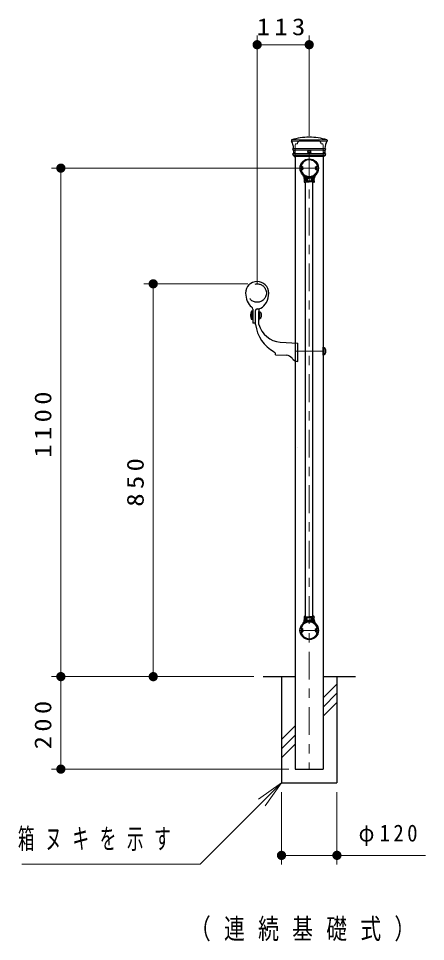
# Model space of a CAD drawing. Units: millimetres on the paper, scale 1:20. Extents: x -365 to 0, y 0 to 257.
# Drawn here: x -115.7 to -71.6, y 61.4 to 161.3 of the extents above; entities that cross this region are included whole.
import ezdxf

# ---------------------------------------------------------------- set-up
doc = ezdxf.new("R2010")
doc.units = ezdxf.units.MM
doc.linetypes.add('USER1', pattern=[4.5, 2.5, -2])
doc.linetypes.add('USER2', pattern=[6, 3, -1, 1, -1])
doc.layers.add('LY_1', color=7, linetype='Continuous', lineweight=25)
doc.styles.add('ＭＳ ゴシック', font='')
doc.styles.get('ＭＳ ゴシック').set_extended_font_data('MS Gothic')

# ---------------------------------------------------------------- blocks, each defined once
blk = doc.blocks.new('filled_dot')
at = {"color": 0, "linetype": 'Continuous', "lineweight": -2, "const_width": 1.25}
blk.add_lwpolyline([(-0.625, 0, 1), (0.625, 0, 1)], format="xyb", close=True, dxfattribs=at)

msp = doc.modelspace()

# ---------------------------------------------------------------- linework, layer by layer
at = {"layer": 'LY_1', "lineweight": 13}
for p, q in [((-89.875, 132.571), (-89.875, 159.434)), ((-84.237, 148.584), (-84.237, 159.434)), ((-89.875, 158.434), (-84.237, 158.434)), ((-85.237, 145.084), (-112.125, 145.084)), ((-111.125, 90.084), (-111.125, 145.084)), ((-90.875, 132.571), (-102.125, 132.571)), ((-101.125, 90.084), (-101.125, 132.571)), ((-90.6, 129.171), (-90.59, 129.171)), ((-90.59, 129.046), (-90.59, 129.296)), ((-90.5, 128.725), (-90.5, 129.618)), ((-90.237, 90.084), (-112.125, 90.084)), ((-111.125, 80.084), (-111.125, 90.084)), ((-82.725, 87.783), (-81.237, 89.271)), ((-82.725, 86.793), (-81.237, 88.281)), ((-82.725, 85.803), (-81.237, 87.291)), ((-87.237, 83.271), (-85.75, 84.758)), ((-87.237, 82.281), (-85.75, 83.768)), ((-87.237, 81.291), (-85.75, 82.778)), ((-86.452, 80.084), (-112.125, 80.084)), ((-89.712, 76.816), (-87.237, 78.584)), ((-87.237, 78.584), (-89.358, 76.463)), ((-87.237, 78.584), (-89.005, 76.109)), ((-87.237, 77.584), (-87.237, 69.755)), ((-81.237, 77.584), (-81.237, 69.755)), ((-71.643, 70.755), (-87.237, 70.755))]:
    msp.add_line(p, q, dxfattribs=at)
at = {"layer": 'LY_1', "color": 4}
for p, q in [((-86.162, 148.116), (-86.162, 148.016)), ((-82.312, 148.116), (-82.312, 148.016)), ((-85.962, 147.209), (-85.937, 147.223)), ((-85.962, 147.059), (-85.937, 147.045)), ((-85.937, 147.045), (-85.937, 146.673)), ((-82.512, 147.209), (-82.537, 147.223)), ((-82.512, 147.059), (-82.537, 147.045)), ((-82.537, 147.045), (-82.537, 146.673)), ((-85.962, 146.659), (-85.937, 146.673)), ((-85.962, 146.509), (-85.962, 146.456)), ((-85.75, 146.334), (-85.75, 80.084)), ((-82.725, 146.334), (-82.725, 80.084)), ((-82.512, 146.659), (-82.537, 146.673)), ((-82.512, 146.509), (-82.512, 146.456)), ((-84.959, 145.13), (-84.894, 145.168)), ((-84.959, 145.04), (-84.894, 145.003)), ((-83.515, 145.13), (-83.58, 145.168)), ((-83.515, 145.04), (-83.58, 145.003)), ((-84.961, 95.13), (-84.896, 95.168)), ((-84.961, 95.04), (-84.896, 95.003)), ((-83.517, 95.13), (-83.582, 95.168)), ((-83.517, 95.04), (-83.582, 95.003))]:
    msp.add_line(p, q, dxfattribs=at)
at = {"layer": 'LY_1', "color": 120, "lineweight": 13}
for p, q in [((-86.094, 148.134), (-84.237, 148.134)), ((-86.094, 148.009), (-84.237, 148.009)), ((-82.38, 148.134), (-84.237, 148.134)), ((-82.38, 148.009), (-84.237, 148.009)), ((-82.537, 147.223), (-85.937, 147.223)), ((-82.537, 147.045), (-85.937, 147.045)), ((-82.537, 146.673), (-85.937, 146.673)), ((-84.237, 146.434), (-85.913, 146.434)), ((-84.237, 146.434), (-82.561, 146.434))]:
    msp.add_line(p, q, dxfattribs=at)
at = {"layer": 'LY_1', "color": 4, "linetype": 'USER1', "lineweight": 13}
for p, q in [((-85.162, 148.067), (-84.237, 148.067)), ((-83.312, 148.067), (-84.237, 148.067)), ((-85.937, 147.021), (-85.837, 146.959)), ((-85.837, 146.959), (-85.762, 146.959)), ((-85.725, 147.717), (-85.762, 147.517)), ((-85.762, 147.517), (-85.762, 146.349)), ((-85.725, 147.717), (-85.559, 147.717)), ((-82.915, 147.717), (-82.75, 147.717)), ((-82.75, 147.717), (-82.712, 147.517)), ((-82.712, 147.517), (-82.712, 146.349)), ((-82.637, 146.959), (-82.712, 146.959)), ((-82.537, 147.021), (-82.637, 146.959)), ((-85.937, 146.696), (-85.837, 146.759)), ((-85.837, 146.759), (-85.762, 146.759)), ((-85.762, 146.349), (-85.777, 146.334)), ((-82.637, 146.759), (-82.712, 146.759)), ((-82.712, 146.349), (-82.697, 146.334)), ((-82.537, 146.696), (-82.637, 146.759))]:
    msp.add_line(p, q, dxfattribs=at)
at = {"layer": 'LY_1', "color": 4, "lineweight": 13}
for p, q in [((-85.962, 147.209), (-82.512, 147.209)), ((-82.512, 147.209), (-85.962, 147.209)), ((-82.512, 147.059), (-85.962, 147.059)), ((-82.512, 146.659), (-85.962, 146.659)), ((-85.962, 146.509), (-82.512, 146.509)), ((-82.512, 146.509), (-85.962, 146.509)), ((-82.635, 146.334), (-85.84, 146.334))]:
    msp.add_line(p, q, dxfattribs=at)
at = {"layer": 'LY_1', "linetype": 'USER2', "lineweight": 13}
for p, q in [((-84.237, 146.784), (-84.237, 80.084)), ((-85.237, 145.084), (-83.237, 145.084)), ((-85.737, 125.284), (-82.437, 125.284)), ((-85.237, 95.084), (-83.237, 95.084))]:
    msp.add_line(p, q, dxfattribs=at)
at = {"layer": 'LY_1', "color": 190}
for p, q in [((-84.876, 144.29), (-84.886, 144.264)), ((-83.767, 144.084), (-84.707, 144.084)), ((-84.662, 144.009), (-84.25, 144.009)), ((-84.555, 143.899), (-84.638, 143.899)), ((-84.612, 143.974), (-84.612, 143.924)), ((-84.5, 143.984), (-84.602, 143.984)), ((-84.545, 143.914), (-84.602, 143.914)), ((-84.53, 143.874), (-84.53, 143.724)), ((-84.52, 143.889), (-84.52, 143.709)), ((-84.45, 143.934), (-84.45, 143.684)), ((-84.25, 144.009), (-84.237, 144.021)), ((-84.225, 144.009), (-84.237, 144.021)), ((-83.812, 144.009), (-84.225, 144.009)), ((-84.025, 143.934), (-84.025, 143.684)), ((-83.975, 143.984), (-83.872, 143.984)), ((-83.955, 143.889), (-83.955, 143.709)), ((-83.945, 143.874), (-83.945, 143.724)), ((-83.93, 143.914), (-83.872, 143.914)), ((-83.92, 143.899), (-83.836, 143.899)), ((-83.862, 143.974), (-83.862, 143.924)), ((-83.599, 144.29), (-83.588, 144.264)), ((-84.52, 143.709), (-84.737, 143.709)), ((-84.737, 143.559), (-84.675, 143.559)), ((-84.711, 143.709), (-84.735, 143.709)), ((-84.65, 143.609), (-84.65, 143.584)), ((-84.65, 143.609), (-84.237, 143.609)), ((-84.545, 143.709), (-84.568, 143.709)), ((-84.25, 143.684), (-84.45, 143.684)), ((-84.25, 143.684), (-84.237, 143.671)), ((-84.225, 143.684), (-84.237, 143.671)), ((-83.825, 143.609), (-84.237, 143.609)), ((-84.025, 143.684), (-84.225, 143.684)), ((-83.955, 143.709), (-83.737, 143.709)), ((-83.93, 143.709), (-83.906, 143.709)), ((-83.825, 143.609), (-83.825, 143.584)), ((-83.737, 143.559), (-83.8, 143.559)), ((-83.763, 143.709), (-83.74, 143.709)), ((-84.878, 95.878), (-84.888, 95.904)), ((-84.739, 96.609), (-84.677, 96.609)), ((-84.522, 96.459), (-84.739, 96.459)), ((-84.713, 96.459), (-84.737, 96.459)), ((-83.769, 96.084), (-84.709, 96.084)), ((-84.664, 96.159), (-84.252, 96.159)), ((-84.652, 96.559), (-84.652, 96.584)), ((-84.652, 96.559), (-84.239, 96.559)), ((-84.557, 96.269), (-84.64, 96.269)), ((-84.614, 96.194), (-84.614, 96.244)), ((-84.547, 96.254), (-84.604, 96.254)), ((-84.502, 96.184), (-84.604, 96.184)), ((-84.547, 96.459), (-84.57, 96.459)), ((-84.532, 96.294), (-84.532, 96.444)), ((-84.522, 96.279), (-84.522, 96.459)), ((-84.452, 96.234), (-84.452, 96.484)), ((-84.252, 96.484), (-84.452, 96.484)), ((-84.252, 96.484), (-84.239, 96.496)), ((-84.252, 96.159), (-84.239, 96.146)), ((-83.827, 96.559), (-84.239, 96.559)), ((-84.227, 96.484), (-84.239, 96.496)), ((-84.227, 96.159), (-84.239, 96.146)), ((-84.027, 96.484), (-84.227, 96.484)), ((-83.814, 96.159), (-84.227, 96.159)), ((-84.027, 96.234), (-84.027, 96.484)), ((-83.977, 96.184), (-83.874, 96.184)), ((-83.957, 96.459), (-83.739, 96.459)), ((-83.957, 96.279), (-83.957, 96.459)), ((-83.947, 96.294), (-83.947, 96.444)), ((-83.932, 96.459), (-83.908, 96.459)), ((-83.932, 96.254), (-83.874, 96.254)), ((-83.922, 96.269), (-83.838, 96.269)), ((-83.864, 96.194), (-83.864, 96.244)), ((-83.827, 96.559), (-83.827, 96.584)), ((-83.739, 96.609), (-83.802, 96.609)), ((-83.765, 96.459), (-83.741, 96.459)), ((-83.6, 95.878), (-83.59, 95.904))]:
    msp.add_line(p, q, dxfattribs=at)
at = {"layer": 'LY_1', "color": 190, "linetype": 'USER1', "lineweight": 13}
for p, q in [((-84.4, 144.009), (-84.35, 144.059)), ((-84.35, 144.059), (-84.35, 144.084)), ((-84.125, 144.084), (-84.125, 144.059)), ((-84.075, 144.009), (-84.125, 144.059)), ((-84.4, 143.684), (-84.4, 143.609)), ((-84.075, 143.684), (-84.075, 143.609)), ((-84.402, 96.484), (-84.402, 96.559)), ((-84.402, 96.159), (-84.352, 96.109)), ((-84.352, 96.109), (-84.352, 96.084)), ((-84.077, 96.159), (-84.127, 96.109)), ((-84.127, 96.084), (-84.127, 96.109)), ((-84.077, 96.484), (-84.077, 96.559))]:
    msp.add_line(p, q, dxfattribs=at)
at = {"layer": 'LY_1', "color": 70}
for p, q in [((-84.639, 96.559), (-84.639, 143.609)), ((-83.839, 96.559), (-83.839, 143.609))]:
    msp.add_line(p, q, dxfattribs=at)
at = {"layer": 'LY_1'}
for p, q in [((-90.35, 129.825), (-90.35, 128.371)), ((-89.7, 129.876), (-89.7, 128.643)), ((-90.35, 129.621), (-90.5, 129.618)), ((-90.35, 128.721), (-90.35, 129.621)), ((-90.05, 128.171), (-90.05, 129.684)), ((-89.7, 128.171), (-89.7, 129.596)), ((-89.7, 129.596), (-89.62, 129.596)), ((-89.62, 129.596), (-89.62, 128.746)), ((-89.62, 128.821), (-89.62, 129.521)), ((-89.6, 129.521), (-89.62, 129.521)), ((-89.6, 128.821), (-89.62, 128.821)), ((-89.4, 129.021), (-89.4, 129.321)), ((-90.35, 128.721), (-90.5, 128.725)), ((-90.1, 128.321), (-90.3, 128.321)), ((-89.62, 128.746), (-89.7, 128.746)), ((-87.391, 126.245), (-85.463, 126.171)), ((-85.463, 124.171), (-85.463, 126.171)), ((-87.893, 124.901), (-87.893, 124.944)), ((-87.893, 124.901), (-86.697, 124.855)), ((-82.737, 124.859), (-82.737, 125.709)), ((-82.737, 125.709), (-82.657, 125.709)), ((-82.657, 124.859), (-82.737, 124.859)), ((-82.657, 125.709), (-82.657, 124.859)), ((-82.657, 125.669), (-82.657, 124.899)), ((-82.657, 124.934), (-82.657, 125.634)), ((-82.637, 125.634), (-82.657, 125.634)), ((-82.637, 124.934), (-82.657, 124.934)), ((-82.437, 125.134), (-82.437, 125.434)), ((-85.467, 124.171), (-85.463, 124.171)), ((-85.467, 114.821), (-85.463, 114.821)), ((-89.237, 90.084), (-85.75, 90.084)), ((-87.237, 90.084), (-87.237, 78.584)), ((-82.725, 90.084), (-79.237, 90.084)), ((-81.237, 90.084), (-81.237, 78.584)), ((-85.75, 80.084), (-82.725, 80.084)), ((-87.237, 78.584), (-81.237, 78.584))]:
    msp.add_line(p, q, dxfattribs=at)
for points in [[(-91.125, 131.571), (-91.114, 131.342), (-91.08, 131.117), (-91.025, 130.9), (-90.949, 130.696), (-90.854, 130.506), (-90.741, 130.337), (-90.613, 130.189), (-90.471, 130.066)], [(-89.875, 129.859), (-89.679, 129.88), (-89.489, 129.943), (-89.307, 130.045), (-89.14, 130.186), (-88.991, 130.36), (-88.864, 130.565), (-88.761, 130.794), (-88.686, 131.042), (-88.64, 131.304), (-88.625, 131.571)]]:
    msp.add_lwpolyline(points, dxfattribs=at)
at = {"layer": 'LY_1', "lineweight": 13}
msp.add_lwpolyline([(-87.237, 78.584), (-96.03, 69.791), (-115.36, 69.791)], dxfattribs=at)
at = {"layer": 'LY_1', "color": 4}
for centre, radius in [((-84.237, 146.859), 0.163), ((-84.237, 146.859), 0.113), ((-84.235, 145.084), 1), ((-84.237, 95.084), 1)]:
    msp.add_circle(centre, radius, dxfattribs=at)
at = {"layer": 'LY_1', "linetype": 'USER1'}
msp.add_circle((-89.875, 131.571), 1, dxfattribs=at)
at = {"layer": 'LY_1', "color": 4}
for centre, radius, start, end in [((-86.137, 148.116), 0.025, 107.54997, 180), ((-86.137, 148.016), 0.025, 180, 211.69234), ((-87.421, 147.223), 1.484, 0, 31.69234), ((-84.237, 142.108), 6.326, 90, 107.54997), ((-84.237, 142.108), 6.326, 72.45003, 90), ((-81.053, 147.223), 1.484, 148.30766, 180), ((-82.337, 148.116), 0.025, 0, 72.45003), ((-82.337, 148.016), 0.025, 328.30766, 0), ((-85.962, 147.134), 0.075, 90, 270), ((-82.512, 147.134), 0.075, 270, 90), ((-85.962, 146.584), 0.075, 90, 270), ((-85.937, 146.456), 0.025, 180, 258.46304), ((-85.962, 146.334), 0.1, 11.53696, 78.46304), ((-85.84, 146.359), 0.025, 191.53696, 270), ((-84.235, 145.084), 0.9, 10.86986, 169.0189), ((-82.635, 146.359), 0.025, 270, 348.46304), ((-82.512, 146.334), 0.1, 101.53696, 168.46304), ((-82.537, 146.456), 0.025, 281.53696, 0), ((-82.512, 146.584), 0.075, 270, 90), ((-85.037, 145.085), 0.09, 30.00001, 330.0001), ((-85.105, 144.919), 0.015, 67.96065, 190.76905), ((-85.104, 145.253), 0.015, 169.0189, 291.8273), ((-84.235, 145.084), 0.9, 190.76905, 349.34319), ((-85.037, 145.085), 0.165, 247.96065, 330.00005), ((-85.037, 145.085), 0.165, 30, 111.8273), ((-83.437, 145.085), 0.165, 66.77094, 150), ((-83.437, 145.085), 0.165, 209.99995, 293.44211), ((-83.437, 145.085), 0.09, 209.9999, 149.99999), ((-83.366, 145.251), 0.015, 246.77094, 10.86986), ((-83.366, 144.92), 0.015, 349.34319, 113.44211), ((-84.237, 95.084), 0.9, 10.86986, 169.0189), ((-85.039, 95.085), 0.09, 30.00001, 330.0001), ((-85.107, 94.919), 0.015, 67.96065, 190.76905), ((-85.106, 95.253), 0.015, 169.0189, 291.8273), ((-84.237, 95.084), 0.9, 190.76905, 349.34319), ((-85.039, 95.085), 0.165, 247.96065, 330.00005), ((-85.039, 95.085), 0.165, 30, 111.8273), ((-83.439, 95.085), 0.165, 66.77094, 150), ((-83.439, 95.085), 0.165, 209.99995, 293.44211), ((-83.439, 95.085), 0.09, 209.9999, 149.99999), ((-83.368, 95.251), 0.015, 246.77094, 10.86986), ((-83.367, 94.92), 0.015, 349.34319, 113.44211)]:
    msp.add_arc(centre, radius, start, end, dxfattribs=at)
at = {"layer": 'LY_1', "color": 4, "linetype": 'USER1', "lineweight": 13}
for centre, radius, start, end in [((-85.162, 147.717), 0.35, 90, 172.81924), ((-83.312, 147.717), 0.35, 7.18076, 90), ((-85.559, 147.767), 0.05, 270, 352.81924), ((-82.915, 147.767), 0.05, 187.18076, 270)]:
    msp.add_arc(centre, radius, start, end, dxfattribs=at)
at = {"layer": 'LY_1', "color": 190}
for centre, radius, start, end in [((-84.872, 144.258), 0.015, 158.30385, 208.11856), ((-85.9, 143.709), 1.15, 21.37941, 28.11856), ((-84.862, 144.284), 0.015, 52.01551, 158.30385), ((-84.237, 145.084), 1, 232.01551, 236.77542), ((-84.815, 144.134), 0.015, 201.37941, 234.56159), ((-84.865, 144.064), 0.0708, 343.27762, 54.56159), ((-84.782, 144.039), 0.015, 163.27761, 229.64199), ((-84.838, 143.974), 0.0708, 338.35801, 49.64199), ((-84.793, 144.235), 0.015, 25.42471, 56.77542), ((-85.9, 143.709), 1.24, 18.10486, 25.42471), ((-84.758, 143.942), 0.015, 158.35801, 224.72239), ((-84.819, 143.882), 0.0708, 333.43841, 44.72239), ((-85.9, 143.709), 1.15, 0.73773, 6.62059), ((-84.742, 143.843), 0.015, 153.43841, 186.62059), ((-84.707, 144.099), 0.015, 198.10485, 270), ((-84.662, 143.994), 0.015, 90, 192.96815), ((-85.9, 143.709), 1.255, 9.66974, 12.96815), ((-84.638, 143.924), 0.025, 189.66974, 270), ((-84.602, 143.974), 0.01, 90, 180), ((-84.602, 143.924), 0.01, 180, 270), ((-84.555, 143.874), 0.025, 0, 90), ((-84.545, 143.889), 0.025, 0, 90), ((-84.5, 143.934), 0.05, 0, 90), ((-83.975, 143.934), 0.05, 90, 180), ((-83.93, 143.889), 0.025, 90, 180), ((-83.92, 143.874), 0.025, 90, 180), ((-83.872, 143.974), 0.01, 0, 90), ((-83.872, 143.924), 0.01, 270, 0), ((-83.836, 143.924), 0.025, 270, 350.33026), ((-83.812, 143.994), 0.015, 347.03185, 90), ((-82.575, 143.709), 1.255, 167.03185, 170.33026), ((-83.767, 144.099), 0.015, 270, 341.89515), ((-82.575, 143.709), 1.24, 154.57529, 161.89515), ((-83.655, 143.882), 0.0708, 135.27761, 206.56159), ((-82.575, 143.709), 1.15, 173.37941, 179.26227), ((-83.732, 143.843), 0.015, 353.37941, 26.56159), ((-83.636, 143.974), 0.0708, 130.35801, 201.64199), ((-83.716, 143.942), 0.015, 315.27762, 21.64199), ((-83.681, 144.235), 0.015, 123.22458, 154.57529), ((-84.237, 145.084), 1, 303.22458, 307.98449), ((-83.692, 144.039), 0.015, 310.35801, 16.72238), ((-83.61, 144.064), 0.0708, 125.43841, 196.72239), ((-83.659, 144.134), 0.015, 305.43841, 338.62059), ((-82.575, 143.709), 1.15, 151.88144, 158.62059), ((-83.612, 144.284), 0.015, 21.69615, 127.98449), ((-83.602, 144.258), 0.015, 331.88144, 21.69615), ((-84.718, 143.634), 0.0813, 126.8699, 233.1301), ((-84.737, 143.659), 0.05, 90, 126.8699), ((-84.737, 143.609), 0.05, 233.1301, 270), ((-84.735, 143.724), 0.015, 180.73773, 270), ((-84.711, 143.724), 0.015, 270, 339.99481), ((-84.64, 143.698), 0.061, 20.00519, 159.99481), ((-84.675, 143.584), 0.025, 270, 0), ((-84.568, 143.724), 0.015, 200.00519, 270), ((-84.545, 143.724), 0.015, 270, 0), ((-83.93, 143.724), 0.015, 180, 270), ((-83.906, 143.724), 0.015, 270, 339.99481), ((-83.835, 143.698), 0.061, 20.00519, 159.99481), ((-83.8, 143.584), 0.025, 180, 270), ((-83.763, 143.724), 0.015, 200.00519, 270), ((-83.74, 143.724), 0.015, 270, 359.26227), ((-83.737, 143.659), 0.05, 53.1301, 90), ((-83.737, 143.609), 0.05, 270, 306.8699), ((-83.756, 143.634), 0.0813, 306.8699, 53.1301), ((-84.874, 95.91), 0.015, 151.88144, 201.69615), ((-85.902, 96.459), 1.15, 331.88144, 338.62059), ((-84.864, 95.884), 0.015, 201.69615, 307.98449), ((-84.239, 95.084), 1, 123.22458, 127.98449), ((-84.817, 96.034), 0.015, 125.43841, 158.62059), ((-84.866, 96.104), 0.0708, 305.43841, 16.72238), ((-84.72, 96.534), 0.0813, 126.8699, 233.1301), ((-84.784, 96.129), 0.015, 130.35801, 196.72239), ((-84.84, 96.194), 0.0708, 310.35801, 21.64199), ((-84.795, 95.933), 0.015, 303.22458, 334.57529), ((-85.902, 96.459), 1.24, 334.57529, 341.89515), ((-84.76, 96.226), 0.015, 135.27761, 201.64199), ((-84.821, 96.286), 0.0708, 315.27762, 26.56159), ((-84.739, 96.559), 0.05, 90, 126.8699), ((-84.739, 96.509), 0.05, 233.1301, 270), ((-85.902, 96.459), 1.15, 353.37941, 359.26227), ((-84.744, 96.325), 0.015, 173.37941, 206.56159), ((-84.737, 96.444), 0.015, 90, 179.26227), ((-84.709, 96.069), 0.015, 90, 161.89515), ((-84.713, 96.444), 0.015, 20.00519, 90), ((-84.642, 96.47), 0.061, 200.00519, 339.99481), ((-85.902, 96.459), 1.255, 347.03185, 350.33026), ((-84.664, 96.174), 0.015, 167.03185, 270), ((-84.677, 96.584), 0.025, 0, 90), ((-84.64, 96.244), 0.025, 90, 170.33026), ((-84.604, 96.244), 0.01, 90, 180), ((-84.604, 96.194), 0.01, 180, 270), ((-84.57, 96.444), 0.015, 90, 159.99481), ((-84.557, 96.294), 0.025, 270, 0), ((-84.547, 96.444), 0.015, 0, 90), ((-84.547, 96.279), 0.025, 270, 0), ((-84.502, 96.234), 0.05, 270, 0), ((-83.977, 96.234), 0.05, 180, 270), ((-83.932, 96.279), 0.025, 180, 270), ((-83.932, 96.444), 0.015, 90, 180), ((-83.922, 96.294), 0.025, 180, 270), ((-83.908, 96.444), 0.015, 20.00519, 90), ((-83.837, 96.47), 0.061, 200.00519, 339.99481), ((-83.874, 96.244), 0.01, 0, 90), ((-83.874, 96.194), 0.01, 270, 0), ((-83.838, 96.244), 0.025, 9.66974, 90), ((-83.802, 96.584), 0.025, 90, 180), ((-82.577, 96.459), 1.255, 189.66974, 192.96815), ((-83.814, 96.174), 0.015, 270, 12.96815), ((-83.765, 96.444), 0.015, 90, 159.99481), ((-83.769, 96.069), 0.015, 18.10486, 90), ((-82.577, 96.459), 1.24, 198.10485, 205.42471), ((-83.741, 96.444), 0.015, 0.73773, 90), ((-83.739, 96.559), 0.05, 53.1301, 90), ((-83.739, 96.509), 0.05, 270, 306.8699), ((-83.657, 96.286), 0.0708, 153.43841, 224.72239), ((-82.577, 96.459), 1.15, 180.73773, 186.62059), ((-83.734, 96.325), 0.015, 333.43841, 6.62059), ((-83.758, 96.534), 0.0813, 306.8699, 53.1301), ((-83.638, 96.194), 0.0708, 158.35801, 229.64199), ((-83.718, 96.226), 0.015, 338.35801, 44.72238), ((-83.683, 95.933), 0.015, 205.42471, 236.77542), ((-84.239, 95.084), 1, 52.01551, 56.77542), ((-83.694, 96.129), 0.015, 343.27762, 49.64199), ((-83.612, 96.104), 0.0708, 163.27761, 234.56159), ((-83.661, 96.034), 0.015, 21.37941, 54.56159), ((-82.577, 96.459), 1.15, 201.37941, 208.11856), ((-83.614, 95.884), 0.015, 232.01551, 338.30385), ((-83.604, 95.91), 0.015, 338.30385, 28.11856)]:
    msp.add_arc(centre, radius, start, end, dxfattribs=at)
at = {"layer": 'LY_1'}
for centre, radius, start, end in [((-89.875, 131.571), 1.25, 0, 180), ((-90.65, 129.825), 0.3, 0, 53.37802), ((-89.875, 129.684), 0.175, 93, 180), ((-89.555, 129.171), 1.045, 154.72879, 205.27121), ((-89.6, 129.321), 0.2, 0, 90), ((-89.6, 129.021), 0.2, 270, 0), ((-90.3, 128.371), 0.05, 180, 270), ((-90.1, 128.371), 0.05, 270, 0), ((-86.084, 128.691), 4, 187.45879, 240.66396), ((-87.07, 128.976), 2.75, 197.01523, 263.29478), ((-88.193, 124.944), 0.3, 0, 60.1063), ((-86.725, 124.106), 0.75, 32.95359, 87.81581), ((-82.637, 125.434), 0.2, 0, 90), ((-82.637, 125.134), 0.2, 270, 0), ((-85.467, 124.921), 0.75, 212.95359, 270)]:
    msp.add_arc(centre, radius, start, end, dxfattribs=at)

# ---------------------------------------------------------------- block references
at = {"layer": 'LY_1', "lineweight": 13, "xscale": 0.4, "yscale": 0.4}
for p in [(-89.875, 158.434), (-87.237, 70.755)]:
    msp.add_blockref('filled_dot', p, dxfattribs=at)
for p, rotation in [((-84.237, 158.434), 180), ((-111.125, 145.084), 270), ((-101.125, 132.571), 270), ((-111.125, 90.084), 270), ((-111.125, 90.084), 90), ((-101.125, 90.084), 90), ((-111.125, 80.084), 90), ((-81.237, 70.755), 180)]:
    msp.add_blockref('filled_dot', p, dxfattribs=dict(at, rotation=rotation))

# ---------------------------------------------------------------- texts
at = {"layer": 'LY_1', "style": 'ＭＳ ゴシック'}
for s, insert, char_height, attachment_point in [('\\T1.33;\\W1.15;113', (-87.056, 159.434), 1.833, 8), ('\\T1.64;\\W0.6;箱ヌキを示す', (-115.776, 72.441), 2.199, 4), ('\\T1.33;\\W0.9;φ120', (-75.514, 71.755), 1.833, 8), ('\\T1.64;\\W0.75;（連続基礎式）', (-84.237, 62.676), 2.199, 5)]:
    msp.add_mtext(s, dxfattribs=dict(at, insert=insert, char_height=char_height, attachment_point=attachment_point))
at = {"layer": 'LY_1', "char_height": 1.833, "attachment_point": 8, "rotation": 90, "style": 'ＭＳ ゴシック'}
for s, insert in [('\\T1.33;\\W1.15;1100', (-112.125, 117.584)), ('\\T1.33;\\W1.15;850', (-102.125, 111.328)), ('\\T1.33;\\W1.15;200', (-112.125, 85.084))]:
    msp.add_mtext(s, dxfattribs=dict(at, insert=insert))

doc.saveas('drawing.dxf')
